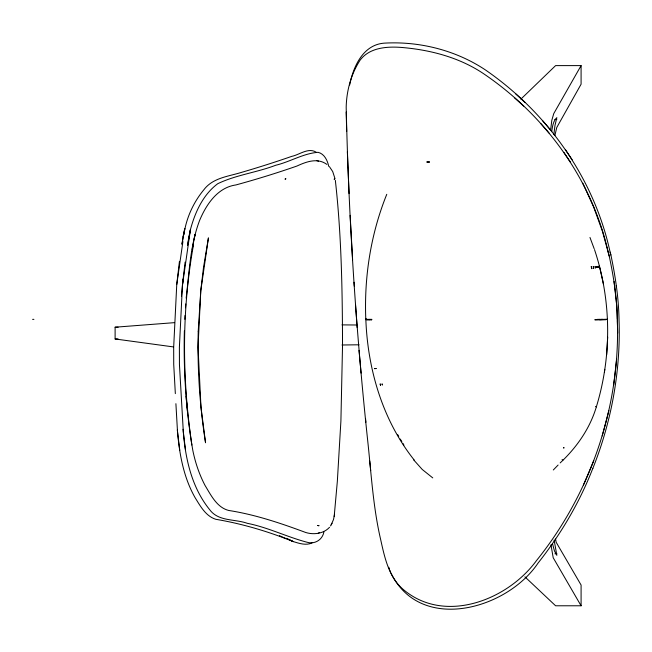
<?xml version="1.0" encoding="UTF-8"?>
<svg xmlns="http://www.w3.org/2000/svg" width="652" height="652" viewBox="0 0 652 652"><rect width="100%" height="100%" fill="white"/><g stroke="black" fill="none" stroke-linecap="round" stroke-linejoin="round"><path stroke-width="0.98" d="M617.354 320.58C620.313 406.84 590.565 493.425 536.498 560.573L536.449 560.63C508.055 599.563 446.514 623.956 405.063 590.948C389.154 578.756 384.819 558.34 380.735 539.889C373.188 507.663 371.322 474.526 367.809 441.706C355.943 330.597 348.681 218.974 346.188 107.262C346.53 90.652 351.094 74.035 360.173 60.049C370.279 46.699 389.309 46.194 404.484 47.71C432.659 50.4 460.972 58.183 484.509 74.328C545.895 116.219 592.375 180.229 608.471 253.261L609.212 256.065C613.671 276.88 616.963 298.037 617.314 319.358M184.369 330.866C183.399 370.874 186.04 411.005 192.829 450.459C195.29 462.618 199.3 474.493 205.07 485.487C210.889 495.031 216.863 507.517 228.73 510.467C255.242 514.591 280.735 523.214 305.788 532.513C313.84 534.982 323.661 533.711 329.529 527.289M553.833 134.654L554.982 125.437L556.849 117.637C553.059 121.076 552.423 126.798 551.722 131.623M184.842 319.325L185.005 315.478M554.11 540.011L556.849 555.325L554.428 550.867L552.66 544.249M179.439 261.346L176.749 284.557L173.676 347.231L173.725 364.46L175.339 393.629M185.111 262.128L182.446 285.128L179.39 347.231L179.439 364.46L183.367 432.626C185.575 459.864 192.153 488.161 209.765 509.782C218.485 521.649 234.924 518.862 247.32 523.32C267.858 527.378 286.766 536.857 306.856 542.187C314.5 544.656 322.495 539.929 323.914 531.918M594.502 249.594C611.47 300.181 611.926 355.886 596.352 406.872C589.913 428.551 576.572 447.574 560.166 462.912M606.662 354.761L607.697 337.076M185.502 307.793L185.771 303.946M604.803 369.342L604.412 372.325M550.63 130.033L551.804 120.343L553.744 113.619L581.087 65.608L555.602 65.608L520.866 99.137M186.162 298.184C189.292 272.112 190.172 245.119 199.642 220.36C206.26 204.557 217.515 187.515 235.894 184.948C256.432 179.357 276.774 173.057 296.872 166.064C306.342 161.72 317.442 157.515 326.856 164.394M181.452 296.073L183.057 279.072M613.687 385.03L616.637 359.17M334.183 516.49L337.345 481.306L340.906 420.996L342.528 345.56C342.39 290.45 341.509 235.176 335.34 180.359M592.758 468.486L592.798 468.397C579.571 502.537 560.712 534.355 538.055 563.075L538.014 563.132C506.946 609.53 420.581 633.54 391.061 573.304M554.893 135.51L556.743 127.531L581.087 84.198L581.087 65.608M176.749 284.557L182.919 241.542M183.921 234.541C186.219 218.208 193.326 202.47 203.856 189.773C212.854 177.719 228.445 176.496 241.705 172.315C258.494 167.442 275.152 162.128 291.664 156.39C299.561 154.801 308.355 147.132 316.35 152.299M182.446 285.128L190.425 229.618C195.046 212.291 203.016 194.695 217.735 183.709C235.951 174.932 256.749 172.503 275.69 165.266C290.018 161.851 303.449 153.375 318.078 152.323C324.468 153.823 327.483 160.539 328.738 166.399M193.359 245.527C181.574 311.346 182.12 378.975 191.851 445.023M194.239 239.52L194.964 234.508L192.218 249.48M334.574 514.33L333.474 519.62L331.192 524.787M349.676 84.972C353.392 66.031 363.58 43.545 385.968 43.056C420.809 41.378 456.783 50.693 485.83 70.212C547.688 113.057 594.102 178.249 610.125 252.202L610.883 254.997C615.455 276.57 618.74 298.494 619.05 320.58C620.737 370.996 611.535 421.714 592.782 468.511M602.22 435.911L608.878 410.646M386.758 194.32L386.571 194.809C370.825 233.97 364.134 276.521 365.772 318.632L366.098 319.488M583.491 484.99L593.752 460.728M330.531 525.928L332.064 523.263M553.312 469.97L558.112 465.031M318.29 533.181L319.619 532.513M312.023 542.904C306.195 545.7 299.398 543.491 293.579 541.673C268.51 531.559 242.462 523.784 215.788 519.294C205.73 516.164 200.262 505.985 195.078 497.639C183.359 477.019 179.251 453.189 177.344 429.839M599.4 266.106L603.45 284.101M173.571 346.937L115.111 338.967L115.111 327.206L174.581 322.642M341.974 344.989L359.032 344.794M554.803 119.422L556.824 119.422M32.6 319.358L33.92 319.358M371.933 319.358L365.821 319.358L365.772 318.632L366.008 319.358M597.362 319.358L602.44 319.358M601.552 319.366L607.509 319.358L594.82 319.782L605.993 319.61L599.612 319.773L599.62 319.366M115.111 327.206L118.11 327.206M115.111 338.967L118.11 338.967M554.901 553.768L556.914 553.768M555.553 539.008L556.156 542.244L581.087 585.04L581.087 605.781L555.602 605.781L524.925 576.849M356.693 324.998L341.974 324.883M316.725 160.596L318.592 161.191M287.133 538.707L293.579 541.673M285.853 538.21L292.267 541.168M279.463 535.675L285.886 538.666M595.512 406.465L596.352 406.872M562.073 459.603L562.912 460.092M365.772 318.632L365.845 319.57C367.736 369.684 382.765 420.605 414.264 460.092M432.765 477.9L422.235 469.464L413.425 459.603M514.42 97.694L523.654 106.08M515.805 93.969L525.072 102.503M540.964 123.75L549.008 133.008M542.423 120.465L550.5 129.878M329.456 166.692L332.707 171.557L335.055 178.811M563.85 152.34L570.614 162.397M565.374 149.536L572.163 159.764M400.263 439.057L401.836 441.64M402.879 443.368L403.922 445.088M581.087 605.781L553.198 557.729L550.964 544.77M397.753 434.688L398.731 436.449M582.807 183.228L593.548 206.774L602.366 231.101L609.212 256.065M389.831 570.313L390.719 572.562M589.97 237.467L594.151 248.665M388.796 567.264L389.537 569.563M610.142 252.153L610.883 254.997M177.474 431.176L175.901 403.686M183.196 430.866L185.437 449.578M177.499 431.445L179.765 450.32M614.07 281.493L616.89 307.222L617.713 333.172M369.733 461.037L370.695 470.646M365.552 418.69L365.894 422.243M359.016 350.401L361.094 373.115M186.073 396.277L187.572 412.577M183.041 429.277L183.13 430.23M355.527 304.883L357.157 327.622M354.012 282.243L354.305 286.187M350.132 215.339L352.61 259.716M347.345 151.671L349.073 193.652M346.188 112.038L346.685 131.525M198.232 331.249C197.279 368.543 199.724 405.919 205.543 442.773L200.987 407.296L198.012 347.231L200.783 290.678L203.497 267.548L208.428 237.874L200.783 290.678L198.232 331.249M183.106 236.374L181.965 244.304L184.785 228.542L183.106 236.374M188.754 237.385L187.621 245.242L190.425 229.618L188.754 237.385M317.744 525.504L318.909 525.708L317.744 525.504M334.492 178.787L334.24 179.251L334.492 178.787M564.004 447.842L563.507 447.842L564.004 447.842M367.19 319.708L365.837 319.619L371.656 319.863L369.79 319.366L369.814 319.773L367.19 319.708M285.796 178.86L285.136 179.072L285.796 178.86M376.123 368.502L374.517 368.633L376.123 368.502M598.512 266.301L598.74 267.051L598.512 266.301M597.803 266.399L598.063 267.271L597.803 266.399M596.629 266.497L596.947 267.556L596.629 266.497M595.072 266.578L595.472 267.907L595.072 266.578M429.521 162.006L426.905 162.006L429.521 162.006M593.238 266.644L593.727 268.282L593.238 266.644M591.25 266.684L591.845 268.657L591.25 266.684M382.088 384.012L382.333 384.884L382.088 384.012M380.181 384.004L380.564 385.373L380.181 384.004M616.303 285.633L616.311 286.057L616.303 285.633"/></g></svg>
